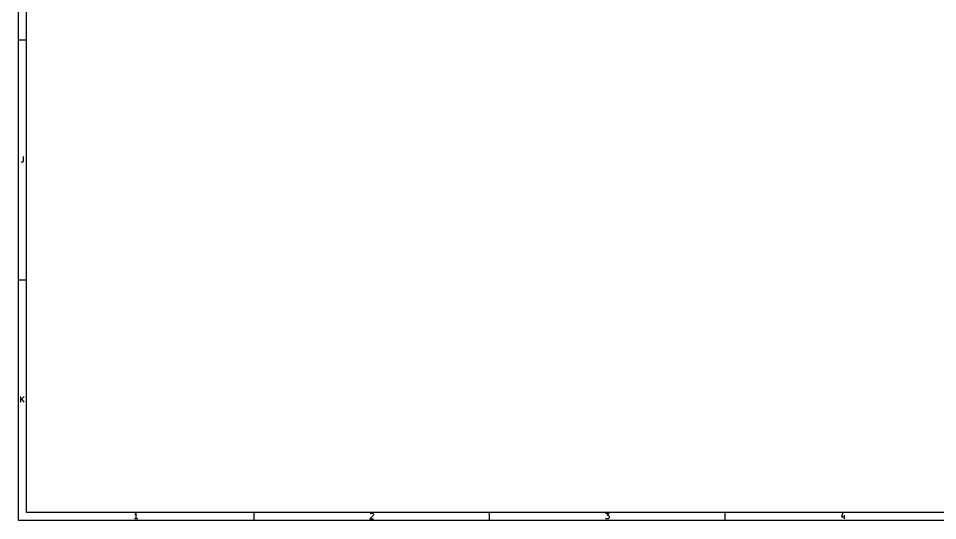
# Model space of a CAD drawing. Extents: x 4000 to 326700, y 4000 to 230000.
# Drawn here: x 4000 to 82650, y 4000 to 46985 of the extents above; entities that cross this region are included whole.
import ezdxf

# ---------------------------------------------------------------- set-up
doc = ezdxf.new("R2010")
doc.units = 0
doc.layers.add('BLACK', color=1, linetype='CONTINUOUS')

msp = doc.modelspace()

# ---------------------------------------------------------------- linework, layer by layer
at = {"layer": 'BLACK'}
for p, q in [((4000, 4000), (4000, 230000)), ((4700, 4700), (4700, 229300)), ((4000, 45140), (4700, 45140)), ((4280, 34670), (4230, 34670)), ((4350, 34690), (4280, 34670)), ((4400, 34740), (4350, 34690)), ((4420, 34810), (4400, 34740)), ((4420, 35170), (4420, 34810)), ((4000, 24600), (4700, 24600)), ((4220, 14130), (4220, 14630)), ((4500, 14630), (4220, 14340)), ((4500, 14130), (4290, 14410)), ((326700, 4000), (4000, 4000)), ((326000, 4700), (4700, 4700)), ((13980, 4530), (13940, 4500)), ((14220, 4150), (13940, 4150)), ((14030, 4580), (13980, 4530)), ((14080, 4650), (14030, 4580)), ((14080, 4150), (14080, 4650)), ((24160, 4000), (24160, 4700)), ((34360, 4430), (34070, 4150)), ((34070, 4150), (34380, 4150)), ((34100, 4600), (34120, 4620)), ((34120, 4620), (34170, 4650)), ((34170, 4650), (34290, 4650)), ((34290, 4650), (34330, 4620)), ((34330, 4620), (34360, 4600)), ((34360, 4600), (34380, 4550)), ((34380, 4500), (34360, 4430)), ((34380, 4550), (34380, 4500)), ((44320, 4000), (44320, 4700)), ((54230, 4650), (54540, 4650)), ((54260, 4170), (54230, 4200)), ((54300, 4150), (54260, 4170)), ((54450, 4150), (54300, 4150)), ((54540, 4650), (54370, 4460)), ((54370, 4460), (54450, 4460)), ((54450, 4460), (54490, 4430)), ((54490, 4170), (54450, 4150)), ((54490, 4430), (54520, 4410)), ((54520, 4200), (54490, 4170)), ((54520, 4410), (54540, 4360)), ((54540, 4240), (54520, 4200)), ((54540, 4360), (54540, 4240)), ((64480, 4000), (64480, 4700)), ((74530, 4670), (74420, 4310)), ((74420, 4310), (74720, 4310)), ((74650, 4480), (74650, 4150))]:
    msp.add_line(p, q, dxfattribs=at)

doc.saveas('drawing.dxf')
